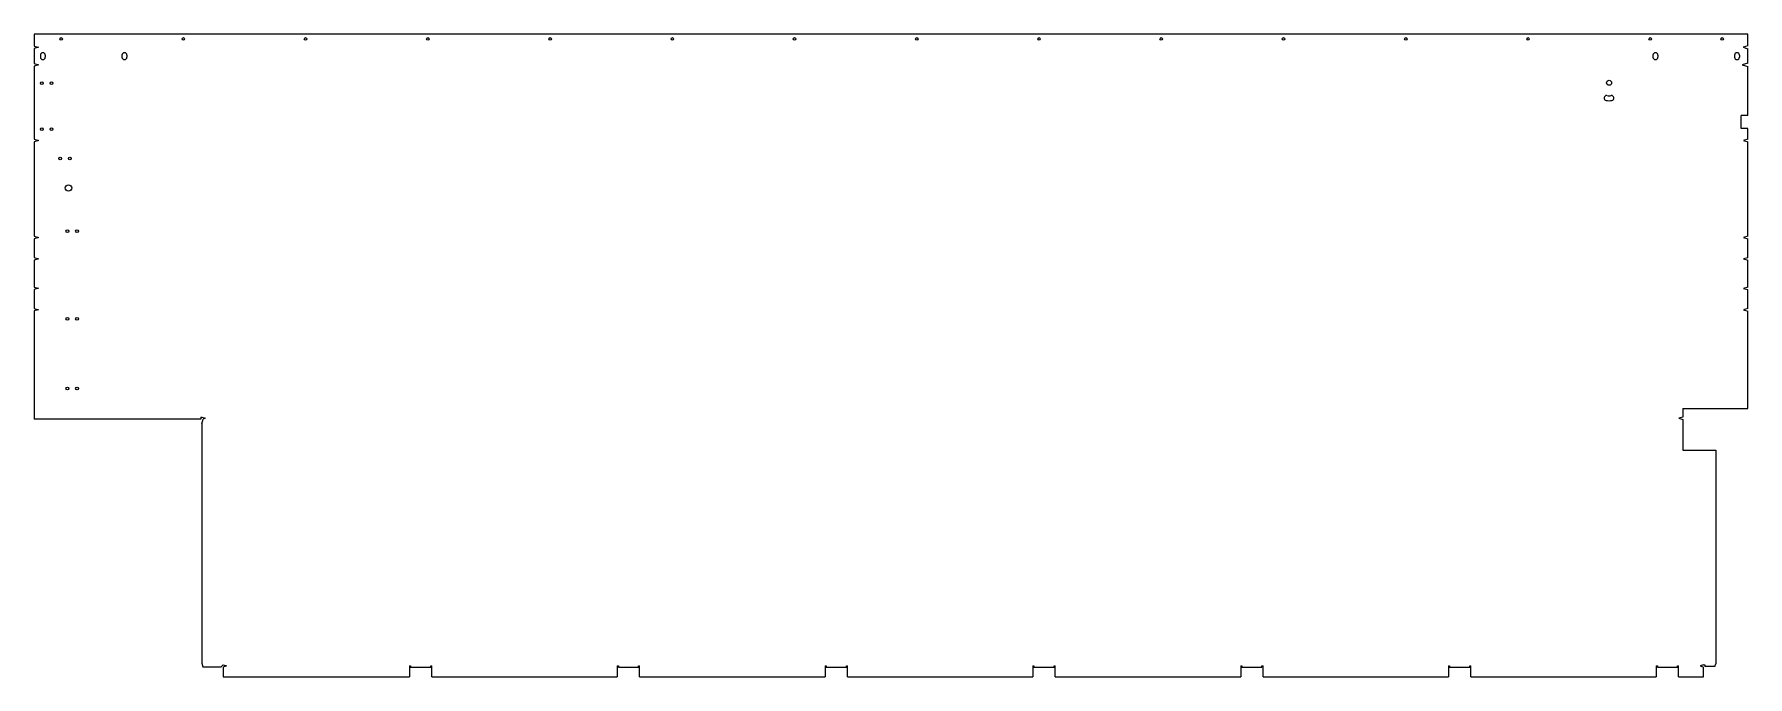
# Model space of a CAD drawing. Extents: x 31 to 4022, y 18 to 1515.
import ezdxf

# ---------------------------------------------------------------- set-up
doc = ezdxf.new("R2010")
doc.units = 0
doc.layers.get('0').update_dxf_attribs({"linetype": 'CONTINUOUS'})

msp = doc.modelspace()

# ---------------------------------------------------------------- linework, layer by layer
for p, q in [((30.6, 1514.9), (30.6, 1487.5)), ((4021.6, 1514.9), (30.6, 1514.9)), ((30.6, 1487.5), (40.6, 1484.5)), ((40.6, 1484.5), (30.6, 1481.5)), ((30.6, 1481.5), (30.6, 1446.4)), ((4021.6, 1487.7), (4010.9, 1484.5)), ((4010.9, 1484.5), (4021.6, 1481.3)), ((4021.6, 1487.7), (4021.6, 1514.9)), ((4021.6, 1447.3), (4021.6, 1481.3)), ((30.6, 1446.4), (40.6, 1443.4)), ((40.6, 1443.4), (30.6, 1440.4)), ((30.6, 1440.4), (30.6, 1270.4)), ((44.9, 1466.2), (44.9, 1461.7)), ((56.4, 1466.2), (56.4, 1461.7)), ((234.9, 1466.2), (234.9, 1461.7)), ((246.4, 1466.2), (246.4, 1461.7)), ((3800.8, 1466.2), (3800.8, 1461.7)), ((3812.3, 1466.2), (3812.3, 1461.7)), ((3990.8, 1466.2), (3990.8, 1461.7)), ((4002.3, 1466.2), (4002.3, 1461.7)), ((4021.6, 1447.3), (4008.5, 1443.4)), ((4008.5, 1443.4), (4021.6, 1439.5)), ((4021.6, 1325.3), (4021.6, 1439.5)), ((4021.6, 1325.3), (4006.6, 1325.3)), ((4006.6, 1295.3), (4006.6, 1325.3)), ((4021.6, 1295.3), (4006.6, 1295.3)), ((4021.6, 1270.3), (4021.6, 1295.3)), ((30.6, 1270.4), (40.6, 1267.4)), ((40.6, 1267.4), (30.6, 1264.4)), ((30.6, 1264.4), (30.6, 1044.4)), ((4021.6, 1270.3), (4011.6, 1267.3)), ((4011.6, 1267.3), (4021.6, 1264.3)), ((4021.6, 1044.2), (4021.6, 1264.3)), ((30.6, 1044.4), (40.6, 1041.4)), ((40.6, 1041.4), (30.6, 1038.4)), ((30.6, 1038.4), (30.6, 994.6)), ((4021.6, 1044.2), (4011.6, 1041.2)), ((4011.6, 1041.2), (4021.6, 1038.2)), ((4021.6, 994.4), (4021.6, 1038.2)), ((30.6, 994.6), (40.6, 991.6)), ((40.6, 991.6), (30.6, 988.6)), ((30.6, 988.6), (30.6, 926)), ((4021.6, 994.4), (4011.6, 991.4)), ((4011.6, 991.4), (4021.6, 988.4)), ((4021.6, 925.9), (4021.6, 988.4)), ((30.6, 926), (40.6, 923)), ((40.6, 923), (30.6, 920)), ((30.6, 920), (30.6, 876.2)), ((4021.6, 925.9), (4011.6, 922.9)), ((4011.6, 922.9), (4021.6, 919.9)), ((4021.6, 876.1), (4021.6, 919.9)), ((30.6, 876.2), (40.6, 873.2)), ((40.6, 873.2), (30.6, 870.2)), ((30.6, 870.2), (30.6, 618.2)), ((4021.6, 876.1), (4011.6, 873.1)), ((4011.6, 873.1), (4021.6, 870.1)), ((4021.6, 643.2), (4021.6, 870.1)), ((3870.6, 643.2), (4021.6, 643.2)), ((3870.6, 643.2), (3870.6, 623.1)), ((418.3, 618.2), (30.6, 618.2)), ((418.3, 623.2), (420.7, 623.2)), ((418.3, 623.2), (418.3, 618.2)), ((420.7, 607.7), (420.6, 49.8)), ((420.7, 623.2), (428.7, 620.2)), ((420.7, 607.7), (423.7, 618.3)), ((428.7, 620.2), (423.7, 618.3)), ((3870.6, 623.1), (3860.8, 620.2)), ((3860.8, 620.2), (3870.6, 617.2)), ((3870.6, 617.2), (3870.6, 546.2)), ((3870.6, 546.2), (3947.6, 546.2)), ((3947.6, 546.2), (3947.6, 48.2)), ((420.6, 49.8), (423.6, 41.2)), ((423.6, 41.2), (466, 41.2)), ((466, 41.2), (470.7, 46.2)), ((470.7, 46.2), (478.7, 43.2)), ((478.7, 43.2), (470.7, 40.2)), ((470.7, 40.2), (470.7, 18.2)), ((904.6, 43.2), (907.1, 43.2)), ((904.6, 43.2), (904.6, 18.2)), ((907.1, 43.2), (907.1, 40.2)), ((907.1, 40.2), (954.1, 40.2)), ((954.1, 43.2), (956.6, 43.2)), ((954.1, 40.2), (954.1, 43.2)), ((956.6, 18.2), (956.6, 43.2)), ((1388.6, 43.2), (1391.1, 43.2)), ((1388.6, 43.2), (1388.6, 18.2)), ((1391.1, 43.2), (1391.1, 40.2)), ((1391.1, 40.2), (1438.1, 40.2)), ((1438.1, 43.2), (1440.6, 43.2)), ((1438.1, 40.2), (1438.1, 43.2)), ((1440.6, 18.2), (1440.6, 43.2)), ((1872.6, 43.2), (1875.1, 43.2)), ((1872.6, 43.2), (1872.6, 18.2)), ((1875.1, 43.2), (1875.1, 40.2)), ((1875.1, 40.2), (1922.1, 40.2)), ((1922.1, 43.2), (1924.6, 43.2)), ((1922.1, 40.2), (1922.1, 43.2)), ((1924.6, 18.2), (1924.6, 43.2)), ((2356.6, 43.2), (2359.1, 43.2)), ((2356.6, 43.2), (2356.6, 18.2)), ((2359.1, 43.2), (2359.1, 40.2)), ((2359.1, 40.2), (2406.1, 40.2)), ((2406.1, 43.2), (2408.6, 43.2)), ((2406.1, 40.2), (2406.1, 43.2)), ((2408.6, 18.2), (2408.6, 43.2)), ((2840.6, 43.2), (2843.1, 43.2)), ((2840.6, 43.2), (2840.6, 18.2)), ((2843.1, 43.2), (2843.1, 40.2)), ((2843.1, 40.2), (2890.1, 40.2)), ((2890.1, 43.2), (2892.6, 43.2)), ((2890.1, 40.2), (2890.1, 43.2)), ((2892.6, 18.2), (2892.6, 43.2)), ((3324.6, 43.2), (3324.6, 18.2)), ((3324.6, 43.2), (3327.1, 43.2)), ((3327.1, 43.2), (3327.1, 40.2)), ((3327.1, 40.2), (3374.1, 40.2)), ((3374.1, 43.2), (3376.6, 43.2)), ((3374.1, 40.2), (3374.1, 43.2)), ((3376.6, 18.2), (3376.6, 43.2)), ((3808.6, 43.2), (3811.1, 43.2)), ((3808.6, 43.2), (3808.6, 18.2)), ((3811.1, 43.2), (3811.1, 40.2)), ((3811.1, 40.2), (3858.1, 40.2)), ((3858.1, 43.2), (3860.6, 43.2)), ((3858.1, 40.2), (3858.1, 43.2)), ((3860.6, 18.2), (3860.6, 43.2)), ((3918.7, 46.2), (3910.7, 43.2)), ((3910.7, 43.2), (3918.7, 40.2)), ((3918.7, 46.2), (3921.7, 46.2)), ((3918.7, 18.2), (3918.7, 40.2)), ((3921.7, 46.2), (3921.7, 42)), ((3943.4, 42), (3921.7, 42)), ((3945.2, 42), (3943.4, 42)), ((3945.2, 42), (3947.6, 48.2)), ((470.7, 18.2), (904.6, 18.2)), ((956.6, 18.2), (1388.6, 18.2)), ((1440.6, 18.2), (1872.6, 18.2)), ((1924.6, 18.2), (2356.6, 18.2)), ((2408.6, 18.2), (2840.6, 18.2)), ((2892.6, 18.2), (3324.6, 18.2)), ((3376.6, 18.2), (3808.6, 18.2)), ((3860.6, 18.2), (3918.7, 18.2))]:
    msp.add_line(p, q)
for centre, radius in [((93.2, 1504), 3), ((377.9, 1504), 3), ((662.6, 1504), 3), ((947.3, 1504), 3), ((1232.1, 1504), 3), ((1516.8, 1504), 3), ((1801.5, 1504), 3), ((2086.2, 1504), 3), ((2370.9, 1504), 3), ((2655.6, 1504), 3), ((2940.4, 1504), 3), ((3225.1, 1504), 3), ((3509.8, 1504), 3), ((3794.5, 1504), 3), ((3961.9, 1504), 3), ((48.3, 1400.9), 3.25), ((70.8, 1400.9), 3.25), ((3698.6, 1401.8), 5.75), ((48.3, 1294), 3.25), ((70.8, 1294), 3.25), ((91.1, 1225.4), 3.25), ((113.6, 1225.4), 3.25), ((110.3, 1156.8), 7.5), ((107.7, 1056.4), 3.25), ((130.2, 1056.4), 3.25), ((107.7, 852.1), 3.25), ((130.2, 852.1), 3.25), ((107.7, 689.5), 3.25), ((130.2, 689.5), 3.25)]:
    msp.add_circle(centre, radius)
for centre, radius, start, end in [((50.6, 1466.2), 5.75, 0, 180), ((50.6, 1461.7), 5.75, 180, 0), ((240.6, 1466.2), 5.75, 0, 180), ((240.6, 1461.7), 5.75, 180, 0), ((3806.6, 1466.2), 5.75, 0, 180), ((3806.6, 1461.7), 5.75, 180, 0), ((3996.6, 1466.2), 5.75, 0, 180), ((3996.6, 1461.7), 5.75, 180, 0), ((3692.8, 1366.3), 5.75, 80.8388, 260.8388), ((3698.6, 1401.8), 41.7, 260.8388, 279.1612), ((3698.6, 1401.8), 30.3, 260.8388, 279.1612), ((3704.3, 1366.3), 5.75, 279.1612, 99.1612)]:
    msp.add_arc(centre, radius, start, end)

doc.saveas('drawing.dxf')
